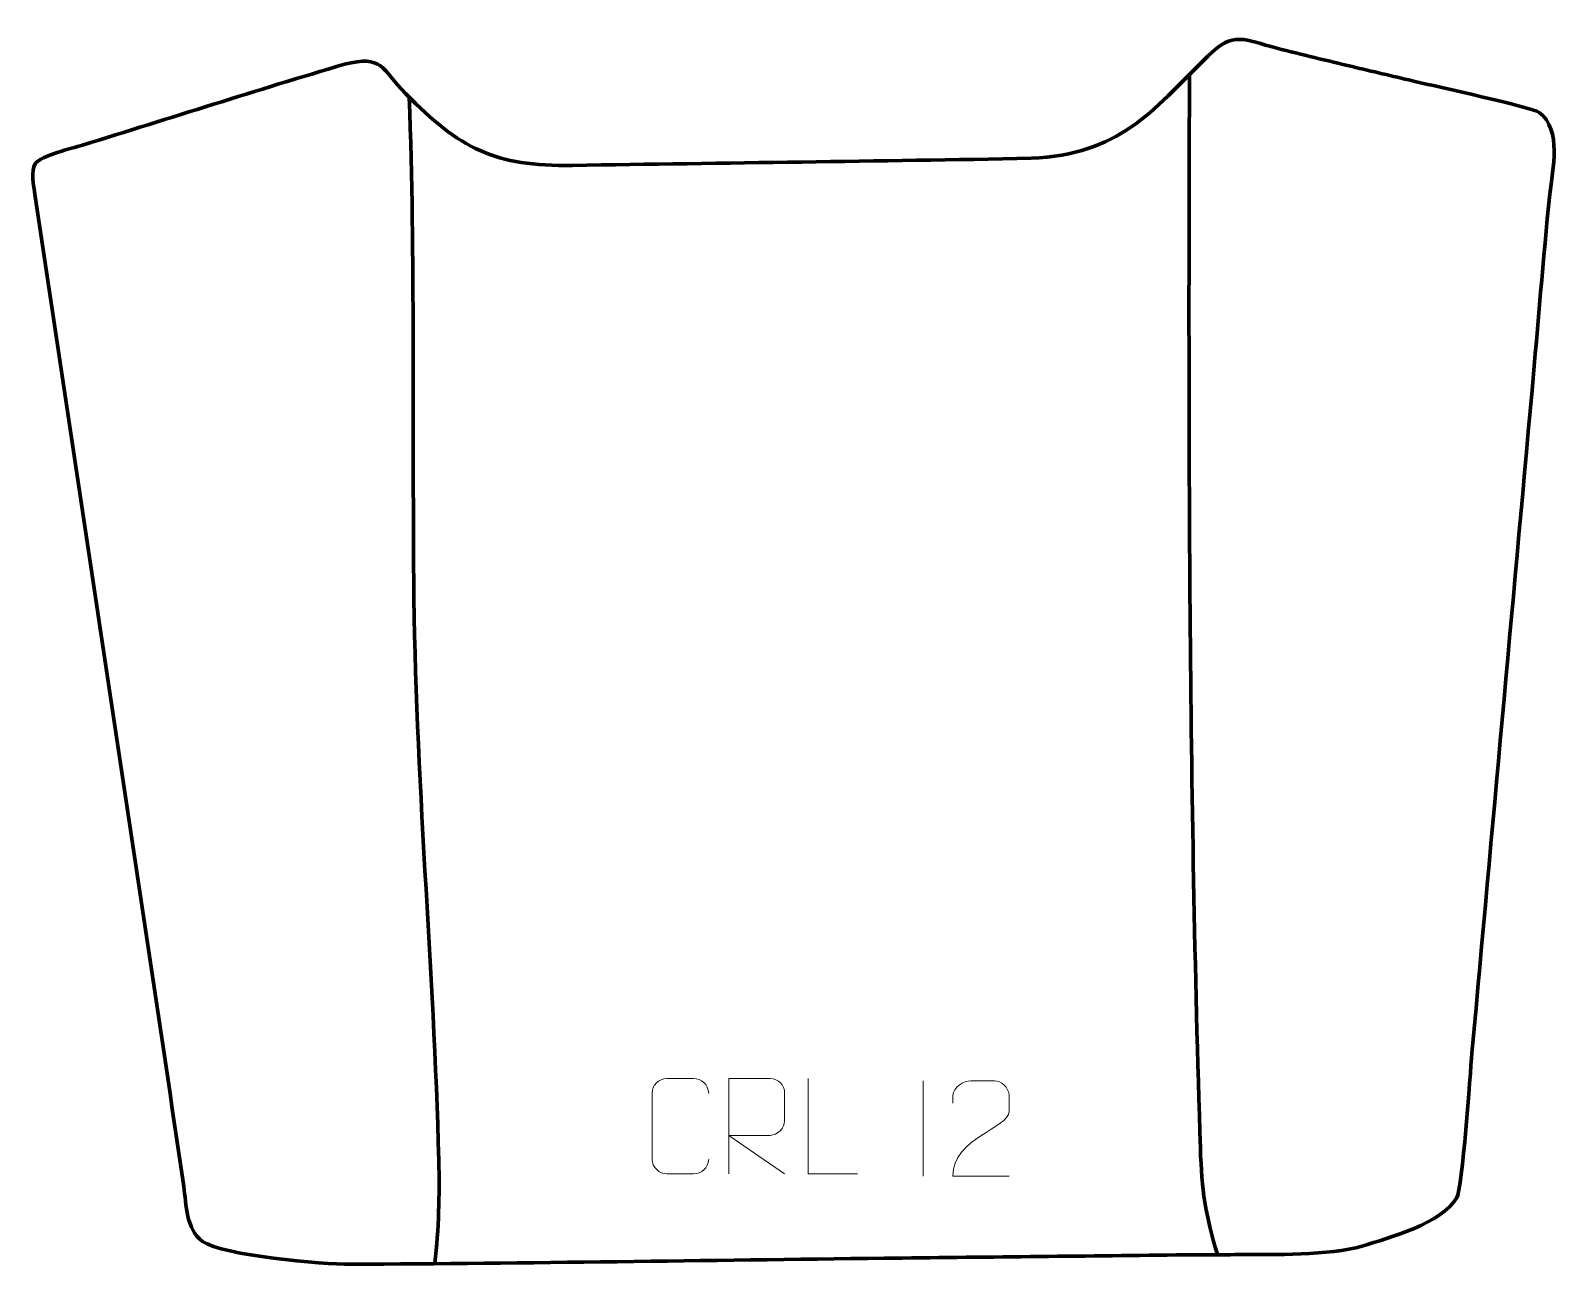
# Model space of a CAD drawing. Header units: millimetres. Extents: x 1101 to 1502, y 403 to 726.
import ezdxf

# ---------------------------------------------------------------- set-up
doc = ezdxf.new("R2010")
doc.units = ezdxf.units.MM
doc.header["$MEASUREMENT"] = 0
doc.layers.add('layer 2', color=7, linetype='Continuous')
doc.layers.add('layer 3', color=7, linetype='Continuous')

msp = doc.modelspace()

# ---------------------------------------------------------------- linework, layer by layer
at = {"layer": 'layer 2', "color": 142, "lineweight": 158}
for points, knots in [([(1404.3909, 714.2651), (1404.05, 620.6745), (1404.2321, 526.6072), (1407.2532, 433.0695), (1407.2532, 433.0695), (1407.6075, 422.1028), (1408.5011, 415.8385), (1411.7459, 405.3198)], [0, 0, 0, 0, 0.33333333, 0.33333333, 0.33333333, 0.33333333, 1, 1, 1, 1]), ([(1199.8655, 708.5229), (1201.3577, 666.1305), (1200.6731, 624.2413), (1201.0108, 581.906), (1201.0108, 581.906), (1201.4159, 531.1109), (1206.297, 480.6543), (1207.5971, 429.9808), (1207.5971, 429.9808), (1207.8324, 420.8126), (1207.5653, 412.1651), (1206.5739, 403.0416)], [0, 0, 0, 0, 0.25, 0.25, 0.25, 0.25, 0.5, 0.5, 0.5, 0.5, 1, 1, 1, 1])]:
    msp.add_open_spline(points, degree=3, knots=knots, dxfattribs=at)
at = {"layer": 'layer 3', "color": 242, "lineweight": 158}
msp.add_open_spline([(1101.7027, 683.2068), (1101.4218, 685.1013), (1100.5833, 689.5234), (1101.7554, 691.1533), (1101.7554, 691.1533), (1103.3675, 693.3951), (1111.3071, 695.1875), (1114.2086, 696.0781), (1114.2086, 696.0781), (1137.1092, 703.1176), (1159.915, 710.5004), (1182.8923, 717.2836), (1182.8923, 717.2836), (1192.9343, 719.7824), (1192.5198, 716.1202), (1198.9193, 709.5438), (1198.9193, 709.5438), (1213.0382, 695.1499), (1222.2743, 690.4253), (1242.6446, 690.7561), (1242.6446, 690.7561), (1282.7079, 691.4043), (1322.8022, 691.8421), (1362.8585, 692.6157), (1362.8585, 692.6157), (1386.0753, 693.7775), (1393.9822, 704.2309), (1409.1946, 719.4039), (1409.1946, 719.4039), (1415.8846, 726.0765), (1418.7477, 723.7037), (1427.3128, 721.4829), (1427.3128, 721.4829), (1433.8747, 719.7815), (1440.4726, 718.2182), (1447.0684, 716.6547), (1447.0684, 716.6547), (1447.0684, 716.6547), (1448.0224, 716.4286), (1448.0224, 716.4286), (1448.0224, 716.4286), (1453.2959, 715.1782), (1458.5694, 713.9278), (1463.843, 712.6773), (1463.843, 712.6773), (1468.3106, 711.6332), (1494.3129, 705.9669), (1496.067, 704.6387), (1496.067, 704.6387), (1502.153, 700.0305), (1499.533, 689.8535), (1498.8521, 683.2217), (1498.8521, 683.2217), (1497.0942, 666.0978), (1495.759, 648.9227), (1494.2074, 631.7782), (1494.2074, 631.7782), (1488.9818, 574.2155), (1483.7617, 516.6521), (1478.5374, 459.0893), (1478.5374, 459.0893), (1478.5374, 459.0893), (1478.4507, 458.1352), (1478.4507, 458.1352), (1478.4507, 458.1352), (1477.9511, 452.3837), (1475.992, 422.9544), (1474.4208, 420.0685), (1474.4208, 420.0685), (1470.354, 413.5321), (1456.9836, 409.7065), (1449.6694, 407.5512), (1449.6694, 407.5512), (1441.0521, 405.012), (1426.5024, 405.3516), (1417.2171, 405.2934), (1417.2171, 405.2934), (1411.804, 405.2595), (1406.3923, 405.2562), (1400.9791, 405.2003), (1400.9791, 405.2003), (1375.426, 404.9165), (1349.8728, 404.6327), (1324.3198, 404.3491), (1324.3198, 404.3491), (1277.7046, 403.8282), (1231.0316, 402.9902), (1184.4211, 402.7798), (1184.4211, 402.7798), (1177.1838, 402.7472), (1150.841, 405.0335), (1145.6337, 408.7802), (1145.6337, 408.7802), (1141.3818, 411.8397), (1141.3827, 418.3794), (1140.731, 423.1549), (1140.731, 423.1549), (1127.9708, 509.8659), (1114.557, 596.5027), (1101.7027, 683.2068)], degree=3, knots=[0, 0, 0, 0, 0.03846154, 0.03846154, 0.03846154, 0.03846154, 0.07692308, 0.07692308, 0.07692308, 0.07692308, 0.11538462, 0.11538462, 0.11538462, 0.11538462, 0.15384615, 0.15384615, 0.15384615, 0.15384615, 0.19230769, 0.19230769, 0.19230769, 0.19230769, 0.23076923, 0.23076923, 0.23076923, 0.23076923, 0.26923077, 0.26923077, 0.26923077, 0.26923077, 0.30769231, 0.30769231, 0.30769231, 0.30769231, 0.34615385, 0.34615385, 0.34615385, 0.34615385, 0.38461538, 0.38461538, 0.38461538, 0.38461538, 0.42307692, 0.42307692, 0.42307692, 0.42307692, 0.46153846, 0.46153846, 0.46153846, 0.46153846, 0.5, 0.5, 0.5, 0.5, 0.53846154, 0.53846154, 0.53846154, 0.53846154, 0.57692308, 0.57692308, 0.57692308, 0.57692308, 0.61538462, 0.61538462, 0.61538462, 0.61538462, 0.65384615, 0.65384615, 0.65384615, 0.65384615, 0.69230769, 0.69230769, 0.69230769, 0.69230769, 0.73076923, 0.73076923, 0.73076923, 0.73076923, 0.76923077, 0.76923077, 0.76923077, 0.76923077, 0.80769231, 0.80769231, 0.80769231, 0.80769231, 0.84615385, 0.84615385, 0.84615385, 0.84615385, 0.88461538, 0.88461538, 0.88461538, 0.88461538, 0.92307692, 0.92307692, 0.92307692, 0.92307692, 1, 1, 1, 1], dxfattribs=at)
at = {"layer": 'layer 3', "color": 250, "lineweight": 9}
for points, knots in [([(1278.344, 430.2866), (1278.2042, 427.9632), (1276.527, 426.4836), (1274.3793, 426.4728), (1274.3793, 426.4728), (1272.0474, 426.4732), (1269.7155, 426.4732), (1267.384, 426.4728), (1267.384, 426.4728), (1265.459, 426.3674), (1263.4869, 428.2519), (1263.4981, 430.2692), (1263.4981, 430.2692), (1263.4985, 436.0393), (1263.4985, 441.809), (1263.4981, 447.5783), (1263.4981, 447.5783), (1263.5023, 449.7164), (1265.249, 451.4356), (1267.4014, 451.4221), (1267.4014, 451.4221), (1269.7271, 451.4221), (1272.0532, 451.4221), (1274.3793, 451.4221), (1274.3793, 451.4221), (1276.3259, 451.4576), (1278.3173, 449.9661), (1278.344, 447.5285)], [0, 0, 0, 0, 0.125, 0.125, 0.125, 0.125, 0.25, 0.25, 0.25, 0.25, 0.375, 0.375, 0.375, 0.375, 0.5, 0.5, 0.5, 0.5, 0.625, 0.625, 0.625, 0.625, 0.75, 0.75, 0.75, 0.75, 1, 1, 1, 1]), ([(1283.589, 426.4689), (1283.589, 426.4689), (1283.589, 451.4224), (1283.589, 451.4224), (1283.589, 451.4224), (1287.1838, 451.4224), (1290.7793, 451.4224), (1294.3745, 451.4224), (1294.3745, 451.4224), (1296.6998, 451.3847), (1298.2571, 449.8947), (1298.253, 447.5283), (1298.253, 447.5283), (1298.2526, 445.4928), (1298.2526, 442.4334), (1298.253, 440.3974), (1298.253, 440.3974), (1298.2465, 438.5219), (1296.4342, 436.5801), (1294.4247, 436.561), (1294.4247, 436.561), (1294.4247, 436.561), (1283.589, 436.561), (1283.589, 436.561), (1283.589, 436.561), (1283.589, 436.561), (1298.2437, 426.4689), (1298.2437, 426.4689)], [0, 0, 0, 0, 0.125, 0.125, 0.125, 0.125, 0.25, 0.25, 0.25, 0.25, 0.375, 0.375, 0.375, 0.375, 0.5, 0.5, 0.5, 0.5, 0.625, 0.625, 0.625, 0.625, 0.75, 0.75, 0.75, 0.75, 1, 1, 1, 1]), ([(1317.3956, 426.4688), (1317.3956, 426.4688), (1304.4465, 426.4688), (1304.4465, 426.4688), (1304.4465, 426.4688), (1304.4465, 426.4688), (1304.4465, 451.4224), (1304.4465, 451.4224)], [0, 0, 0, 0, 0.33333333, 0.33333333, 0.33333333, 0.33333333, 1, 1, 1, 1]), ([(1357.0948, 425.9009), (1352.1804, 425.9012), (1347.266, 425.9012), (1342.3519, 425.9009), (1342.3519, 425.9009), (1342.3519, 435.8332), (1357.0029, 438.4744), (1357.0948, 442.7847), (1357.0948, 442.7847), (1357.0945, 444.2088), (1357.0945, 445.6325), (1357.0948, 447.0558), (1357.0948, 447.0558), (1357.0779, 449.1329), (1354.9551, 450.8577), (1353.2841, 450.875), (1353.2841, 450.875), (1351.2109, 450.8746), (1349.138, 450.8746), (1347.0656, 450.875), (1347.0656, 450.875), (1345.2435, 450.8915), (1342.4188, 449.0994), (1342.3519, 447.0058), (1342.3519, 447.0058), (1342.3519, 447.0058), (1342.3519, 444.951), (1342.3519, 444.951)], [0, 0, 0, 0, 0.125, 0.125, 0.125, 0.125, 0.25, 0.25, 0.25, 0.25, 0.375, 0.375, 0.375, 0.375, 0.5, 0.5, 0.5, 0.5, 0.625, 0.625, 0.625, 0.625, 0.75, 0.75, 0.75, 0.75, 1, 1, 1, 1])]:
    msp.add_open_spline(points, degree=3, knots=knots, dxfattribs=at)
msp.add_open_spline([(1334.5861, 450.875), (1334.5861, 450.875), (1334.5861, 425.9009), (1334.5861, 425.9009)], degree=3, dxfattribs=at)

doc.saveas('drawing.dxf')
